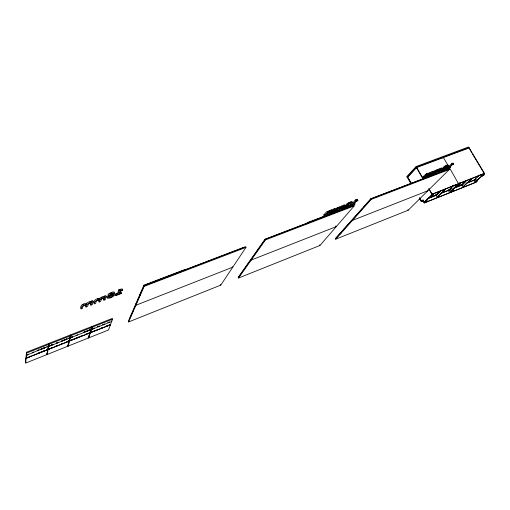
<?xml version="1.0" encoding="UTF-8"?>
<svg xmlns="http://www.w3.org/2000/svg" width="510" height="510" viewBox="0 0 510 510"><rect width="100%" height="100%" fill="white"/><g stroke="black" fill="none" stroke-linecap="round" stroke-linejoin="round"><path stroke-width="0.76" d="M26.456 352.257L26.577 355.113L26.456 352.257L48.316 343.644L48.641 344.397L26.775 353.022M47.66 349.439L46.85 354.609L25.806 363.018L26.22 354.756L26.456 355.419L28.662 354.214M26.494 355.075L26.284 358.116L47.73 349.605L48.24 346.66L46.729 347.068M48.169 346.494L48.112 346.851L47.934 346.437M48.208 346.29L26.565 355.24M48.265 346.532L48.769 343.466L70.119 335.057L70.444 335.797L69.902 337.977L48.692 346.488L48.169 349.426L69.124 341.107L69.87 338.104L68.34 338.519M48.112 349.184L49.546 348.687M48.654 346.118L50.101 345.614M69.054 340.941L67.855 346.214L47.283 354.437L48.08 349.388L49.521 348.814M48.769 343.466L49.094 344.218L48.711 346.36L48.393 345.608M68.761 341.024L68.933 341.426M68.136 344.658L69.143 340.61M70.201 336.339L70.565 334.879L91.424 326.661L91.743 327.394L91.048 329.613L70.31 337.932L69.558 340.935L90.04 332.8L91.003 329.747L86.496 331.334M69.487 340.769L72.433 339.532M70.31 337.932L70.112 337.148M88.466 333.349L89.996 332.928L88.396 338.009L68.283 346.048L69.526 341.062L69.194 340.852M70.342 337.805L70.884 335.625L70.565 334.879M90.869 305.152L91.494 302.997L88.555 303.903L87.459 306.459L86.011 307.007C88.695 302.934 81.555 305.617 82.582 308.32L81.135 308.875C81.071 305.764 84.45 304.597 86.974 304.438L89.371 303.074L91.615 302.583L91.207 301.13L92.654 300.581L93.158 301.703L92.304 304.604L90.869 305.152L90.372 304.036L90.786 302.596M85.865 304.623L85.514 305.885L86.011 307.007M91.615 302.583L91.207 301.13M103.912 300.167L104.626 297.993L101.732 298.879L100.546 301.455L99.125 301.996C101.968 297.891 94.803 300.594 95.746 303.291L94.312 303.839C94.369 300.779 97.633 299.542 100.183 299.408L102.567 298.05L104.76 297.572L104.365 296.131L105.787 295.59L106.297 296.705L105.328 299.631L103.912 300.167L103.409 299.064M99.023 299.606L98.628 300.887L99.125 301.996M90.959 328.147L91.424 326.661M89.926 332.769L88.504 337.135L88.81 337.843L108.49 329.976L110.434 324.813L108.936 325.221M91.851 326.489L91.15 328.714L91.475 329.441L92.176 327.222L91.851 326.489L112.238 318.457L112.563 319.177L111.709 321.434L91.43 329.575L90.461 332.635L110.485 324.679L111.588 321.415L111.448 321.791M90.238 332.966L91.781 332.036M90.461 332.635C89.709 331.927 90.914 328.045 91.245 329.785L94.248 328.268M88.81 337.843L90.353 332.603M104.76 297.572L104.365 296.131M119.633 292.53L120.966 292.026L121.316 293.518L115.936 295.57L115.579 294.072L117.542 293.327L118.836 289.756L119.997 289.317L120.736 290.655L122.591 290.107L122.088 289.004L119.997 289.317M115.936 295.57L115.579 294.072M116.082 295.175L118.046 294.423L119.34 290.866L118.836 289.756M120.813 292.421L120.966 292.026M121.947 289.368L122.088 289.004M122.591 290.107L120.443 291.242L119.468 293.881L121.463 293.116M111.467 320.86L111.709 321.434M110.364 324.653L110.23 325.023L110.052 324.628M143.858 285.205L144.094 285.708L185.563 269.841L185.328 269.35L143.858 285.205L135.622 304.387L135.96 305.108L144.12 286.384L245.986 247.363L245.629 246.655L143.769 285.619L144.12 286.384M130.005 318.1L133.429 310.233M134.047 308.799L134.984 306.657M143.157 287.876L136.106 304.075L135.883 303.59M135.896 305.254L135.558 304.527L128.303 321.249L128.622 321.938L135.896 305.254L232.751 267.183L245.986 247.363M357.892 200.564L356.617 200.908L356.178 199.671L357.382 199.633L357.892 200.564L356.025 201.546L353.494 204.484L355.011 203.911L354.501 202.986L353.487 203.369M114.24 292.587L114.106 291.886A3.538 0.899 -24.3 0 0 112.735 292.071C111.582 292.415 106.424 294.142 108.413 295.188M128.622 321.938L220.779 285.109L232.643 267.336L232.311 266.666M265.072 239.209L250.965 259.252L251.302 259.915L265.436 239.91L354.214 205.906L353.851 205.249L265.072 239.209L265.436 239.91M238.635 277.108L251.111 259.418M251.443 258.952L264.888 239.872M251.194 260.068L250.856 259.405L238.189 277.389L238.501 278.026L251.194 260.068L336.281 226.618L354.214 205.906M453.76 164.086L452.695 164.36L452.357 163.168L452.179 163.493L453.25 163.219L453.76 164.086L452 165.004L448.985 168.013L450.317 167.503L449.814 166.642M306.516 223.762L307.428 222.589L322.709 216.75L322.734 217.273M306.854 223.903L307.887 222.959M328.752 211.994L327.445 213.601L327.956 214.544C333.145 209.591 325.648 213.288 325.367 215.532L324.277 215.953L323.767 215.003L326.432 211.981L332.545 209.368L333.489 209.304L334.005 210.248L335.395 209.47L334.879 208.526L333.489 209.304M324.277 215.953L327.7 212.44L334.005 210.248M335.395 209.47L332.692 212.734L331.615 213.148L331.105 212.205L332.603 210.381M333.98 209.616L334.879 208.526M331.615 213.148L333.617 210.719L331.576 211.312L329.039 214.13L327.956 214.544M334.209 212.154L337.69 208.641L345.289 205.702L344.773 204.765L336.421 208.182L333.699 211.216L334.209 212.154L335.293 211.739C335.612 209.502 343.115 205.791 337.843 210.764L337.333 209.827L339.125 207.678M345.289 205.702L342.529 208.979L341.458 209.387L340.948 208.45L342.178 206.983M341.458 209.387L343.51 206.945L341.502 207.532L338.914 210.356L337.843 210.764M347.253 205.364L346.099 204.873L346.991 203.592L351.906 201.424L352.423 202.355L348.827 203.668L346.628 205.53L346.794 205.995L348.375 206.403L343.81 208.488L349.006 206.499L349.528 205.893L349.018 204.963L347.488 204.491M355.011 203.911L350.555 205.906L350.045 204.982L351.906 203.968L355.304 200.003L356.178 199.671M352.423 202.355C351.269 203.318 345.295 204.899 349.528 205.893M350.555 205.906L352.416 204.899L355.821 200.94L356.694 200.602M354.118 203.426L354.501 202.986M357.032 200.035L357.382 199.633M238.501 278.026L319.961 245.476L336.141 226.778L335.803 226.153M370.878 198.734L352.302 219.593L352.639 220.212L371.242 199.384L449.297 169.479L448.94 168.874L370.878 198.734L371.242 199.384M335.816 238.329L352.34 219.791M352.773 219.306L362.176 208.749M363.222 207.583L371.057 198.785L448.449 169.173M447.786 165.584L448.099 165.055A2.869 0.606 -30.1 0 0 447.531 164.998C446.269 165.393 442.731 166.744 443.419 167.886L443.91 168.772C435.642 175.083 448.896 167.554 448.609 165.922A2.869 0.599 -30.1 0 0 448.048 165.865C446.779 166.266 443.247 167.612 443.929 168.753M340.151 234.096L341.694 232.362M352.499 220.371L352.161 219.753L335.376 238.597L335.695 239.19L352.499 220.371L427.852 190.74L449.297 169.479M484.5 173.425L431.925 194.316L484.5 173.425L468.594 146.982L416.128 166.534L406.693 176.709L407.037 177.314L416.485 167.146L468.951 147.575M407.662 177.225L416.702 167.516L469.162 147.925L471.801 152.853M410.25 181.84L410.142 182.242L407.267 177.231L407.535 176.944L411.187 183.3M427.45 174.414L424.084 177.805L423.121 178.175L422.618 177.302C423.925 176.211 427.539 171.162 429.324 174.012L433.812 171.998L433.302 171.118L428.814 173.132M423.121 178.175L426.66 174.841L429.324 174.012M443.394 157.545L442.712 157.934M425.85 176.065L426.36 176.938C430.867 173.712 427.711 173.891 425.952 175.88M430.536 173.336L429.076 174.834L429.579 175.708L430.536 175.344L433.812 171.998M429.579 175.708L432.021 173.215C429.477 173.043 428.559 176.377 426.36 176.938M431.364 173.961L431.868 174.834L435.814 171.271L442.521 168.683L442.011 167.809C439.263 169.25 435.942 169.467 433.519 171.762M436.184 171.092L432.818 174.471L431.868 174.834M434.565 172.743L435.068 173.61C439.582 170.404 436.509 170.538 434.718 172.539M439.722 169.524L436.018 173.247L435.068 173.61M437.746 171.526L438.256 172.393L440.729 169.894L439.269 170.232L437.924 171.315M442.521 168.683L439.199 172.029L438.256 172.393M443.4 167.898L441.972 168.721M445.765 168.466L446.269 169.326L446.728 168.874L446.218 168.013L447.525 167.516L452.357 163.168M446.728 168.874L448.035 168.376L452.867 164.035M452.835 163.633L453.25 163.219M450.317 167.503L446.269 169.326M335.695 239.19L408.217 210.209L427.686 190.906L427.348 190.326M419.322 198.218L421.26 201.603L422.873 200.009L424.282 202.961L423.09 200.373M422.019 201.144L423.185 199.996M425.748 200.863L432.525 194.272L424.116 202.158L424.613 201.96M424.932 201.654L425.021 202.374L427.201 201.01L426.545 199.869M431.301 195.458L431.396 196.191L433.615 194.794L432.945 193.641M427.201 201.01L425.021 202.374M433.615 194.794L431.396 196.191M435.687 195.043L437.376 193.417M440.863 190.632L435.922 195.387L435.706 195.024M436.413 195.196L440.812 190.963M437.14 196.968L445.708 189.057L437.631 196.777L437.14 196.968L435.903 194.839M451.375 187.227L453.549 185.168M449.202 189.484L448.303 190.332L449.61 192.57L451.783 191.212L450.215 189.083L449.202 189.484L450.515 191.722L449.61 192.57M448.717 190.306L453.76 185.538M449.31 189.93L450.215 189.083M450.247 189.395L451.369 188.33M450.279 189.548L451.184 188.694M451.038 190.836L456.526 185.678M458.573 183.778L449.469 167.828M450.974 191.161L456.469 185.997M457.566 184.964L458.662 183.931M452.523 188.853L453.505 190.523L451.337 191.881L450.98 191.275L459.153 183.74L458.171 184.129M455.239 184.645L456.24 186.341L458.452 184.958L457.833 184.448M451.337 191.881L453.505 190.523M457.878 184.939L457.98 185.653L460.198 184.269L459.198 182.574M460.198 184.269L457.98 185.653M461.563 184.767L465.885 180.738M461.773 185.124L466.918 180.336M462.251 184.939L465.107 182.274M462.997 186.666L471.877 178.71L463.469 186.475L462.997 186.666L461.76 184.582M476.825 177.193L479.151 175.058M474.702 179.367L473.764 180.228L475.071 182.414L477.239 181.069L475.683 178.978L474.702 179.367L476.015 181.56L475.071 182.414M474.128 180.215L479.368 175.415M475.683 178.978L474.746 179.839L466.095 183.3M330.442 210.872L330.837 210.515M476.493 180.706L482.192 175.51M476.391 181.037L482.097 175.842M483.238 174.802L484.379 173.77L472.591 154.167M480.962 174.484L481.956 176.148L484.162 174.777L483.55 174.273M481.956 176.148L484.162 174.777M336.721 208.488L337.339 207.972M112.276 294.99L108.675 296.622M444.376 168.434L444.847 168.026M81.135 308.875L80.637 307.747C80.561 304.636 83.946 303.463 86.47 303.31L88.867 301.945L91.111 301.455M94.312 303.839L93.814 302.723C93.859 299.663 97.13 298.42 99.68 298.286L102.064 296.935L104.257 296.457M425.888 174.56L427.042 173.789M434.66 171.226L435.31 170.716M437.867 170.002L438.759 169.358M82.932 304.801L83.417 304.483M327.146 211.924L327.618 211.624M347.922 203.382L348.426 203.031M444.669 166.579L446.282 165.693M444.089 168.644L442.801 169.377M108.158 295.602L106.762 296.833L107.527 297.279M442.553 168.683L443.579 168.09M112.194 293.467L110.931 294.155M331.06 210.362L331.596 210.082M445.491 166.821L445.931 166.572M109.822 293.607L110.472 293.244M430.026 172.68L430.593 172.431M435.553 170.582L436.394 170.238M337.588 207.831L338.538 207.449M101.503 297.604L101.841 297.445M348.999 202.725L349.611 202.464M341.515 206.308L341.853 206.174M424.467 202.776L476.174 182.147L424.282 202.961M26.214 357.95L27.693 357.363M29.172 356.777L30.657 356.114M37.306 353.545L44.714 350.536M50.994 348.113L52.453 347.463M56.049 346.105L57.509 345.455M61.104 344.097L62.571 343.447M66.886 341.802L69.073 340.865M73.88 339.029L79.018 336.919M80.484 336.339L81.944 335.758M85.578 334.381L87.07 333.725M88.504 333.221L90.04 332.8M90.391 332.469L91.825 331.902M93.253 331.334L94.707 330.69M101.12 328.211L102.58 327.567M106.125 326.228L107.584 325.578M108.987 325.093L110.415 324.526M427.469 198.632L436.974 194.865M440.627 193.411L449.399 189.93M453.753 188.203L462.462 184.741M27.68 357.484L26.169 358.415L25.933 357.759L25.5 362.278L25.806 363.018M29.159 356.898L30.638 356.311M34.329 354.845L35.808 354.259M37.287 353.672L44.676 350.74M46.155 350.147L47.634 349.56L47.577 349.911L47.398 349.503M50.968 348.241L52.409 347.667M56.023 346.233L57.471 345.659M66.855 341.929L69.022 341.069M73.842 339.156L78.961 337.123M96.071 330.333L97.499 329.766M101.076 328.344L102.504 327.777M106.08 326.355L107.508 325.788M427.82 198.607L436.05 195.336M441.896 193.016L449.202 190.115M455.009 187.814L462.991 184.639M467.842 182.714L474.6 180.03M26.271 358.237L47.704 349.726M48.15 349.554L69.092 341.235M69.526 341.062L89.996 332.928M90.423 332.762L110.434 324.813M423.115 200.666L421.515 201.342L419.539 197.893M421.26 201.603L423.459 200.73M425.799 200.806L425.888 201.533M452.14 190.326L452.242 191.033M450.426 191.677L450.91 191.486M450.515 191.722L451.783 191.212M476.015 181.56L477.239 181.069M27.954 354.297L26.501 354.947L27.948 354.373M37.358 350.58L38.805 350.013M40.252 349.439L45.313 347.438M51.58 344.958L53.04 344.384M58.159 342.357L56.693 342.937L58.14 342.433M61.812 340.916L66.925 338.889M68.391 338.315L69.851 337.735M70.291 337.563L71.77 336.976M83.602 332.297L85.081 331.71M86.56 331.124L90.997 329.371M92.151 328.918L94.318 328.058M97.933 326.63L99.38 326.056M102.994 324.628L104.442 324.054M108.056 322.626L109.503 322.052M483.907 173.955L484.379 173.77M32.289 352.659L33.736 352.085M37.351 350.657L38.792 350.083M40.239 349.516L45.301 347.514M51.567 345.034L53.027 344.46M61.793 340.992L66.906 338.965M68.372 338.391L69.832 337.811M70.272 337.639L72.49 336.759M83.576 332.373L85.055 331.787M86.534 331.207L91.048 329.613M92.125 328.995L94.293 328.14M97.907 326.706L99.354 326.139M102.969 324.711L104.41 324.137M108.024 322.709L109.471 322.135M32.27 352.786L33.717 352.212M37.332 350.784L38.779 350.211M40.22 349.643L45.282 347.642M50.082 345.742L48.692 346.488M51.542 345.162L53.002 344.588M56.655 343.141L58.114 342.567M61.767 341.12L66.88 339.099M72.452 336.893L70.144 338.136L69.966 337.722M76.149 335.433L77.628 334.847M83.538 332.507L85.017 331.921M97.863 326.84L99.31 326.272M102.918 324.844L104.365 324.271M432.193 194.59L432.289 195.317M458.815 184.059L458.917 184.773M458.452 184.958L457.17 185.468L456.501 184.333M49.094 344.218L70.444 335.797M70.884 335.625L91.743 327.394M92.176 327.222L112.563 319.177M115.439 294.474L117.453 293.703M323.767 215.003L324.857 214.589M331.105 212.205L332.182 211.797M340.948 208.45L342.019 208.042M345.525 206.703L347.01 206.136M350.045 204.982L351.403 204.465M422.618 177.302L423.574 176.932M307.772 222.73L307.428 222.589M144.139 285.613L244.379 247.261M265.34 239.241L353.353 205.562M119.34 290.866L120.507 290.426M91.711 302.258L93.158 301.703M104.869 297.247L106.297 296.705M347.176 205.74L343.721 207.054L344.231 207.991M97.442 299.102L98.366 298.834M111.288 292.899L112.021 292.651M328.249 211.344L328.574 211.236M427.348 173.661L428.285 173.566M441.985 169.664L442.495 169.505M350.192 202.266L351.052 202.087M89.582 302.118L90.066 301.996M102.746 297.113L103.218 296.998M439.607 169.02L440.219 169.027M482.256 174.159L483.193 175.657M475.945 181.337L476.295 181.923M451.586 163.461L452.096 164.328M443.184 157.188L448.252 165.769M447.525 167.516L448.035 168.376M457.158 185.219L457.521 185.831M441.061 168.166L441.571 169.04M440.691 168.542L441.201 169.416M450.521 191.46L450.878 192.066M437.561 169.804L438.071 170.678M432.34 171.481L432.856 172.361M431.976 171.857L432.486 172.737M416.128 166.534L423.421 179.118M428.955 188.668L432.117 194.125M416.511 167.72L423.268 179.38M428.763 188.859L432.015 194.469M427.514 190.16L427.852 190.74M419.596 197.944L421.54 201.329M407.452 176.862L411.226 183.428M407.898 209.655L408.217 210.209M355.304 200.003L355.821 200.94M353.143 205.638L353.111 205.122L338.411 210.745L338.857 211.108M351.906 203.968L352.416 204.899M350.421 204.535L350.931 205.466M343.695 205.173L344.212 206.11M343.389 205.536L343.906 206.48M339.87 206.952L340.38 207.895M338.085 211.401L338.06 210.879L323.072 216.61L323.525 216.973M333.789 208.934L334.305 209.884M329.925 210.732L330.442 211.682M335.943 225.994L336.281 226.618M69.583 337.237L69.902 337.977M69.315 340.342L69.985 337.671M319.642 244.876L319.961 245.476M47.857 348.687L48.169 349.426M220.46 284.465L220.779 285.109M139.791 294.589L140.02 295.08M139.721 294.742L139.95 295.233M117.542 293.327L118.046 294.423M99.68 298.286L100.183 299.408M86.47 303.31L86.974 304.438M90.818 329.957L90.589 329.313M89.639 332.737L89.811 333.132M88.083 337.301L88.396 338.009M69.532 337.9L69.711 338.308M69.334 340.291L69.558 340.935M67.97 345.327L68.283 346.048M67.543 345.5L67.855 346.214M46.977 353.71L47.283 354.437M46.544 353.883L46.85 354.609M113.054 295.488C109.854 299.765 105.787 296.539 113.054 295.488M107.266 297.942C109.21 299.051 112.965 296.922 114.533 295.182L114.259 294.774C111.008 295.354 116.044 293.881 114.61 292.995A3.538 0.899 -24.3 0 0 113.239 293.186L108.904 295.15L108.209 296.138L109.593 296.195L107.266 297.942M109.669 295.36L110.523 295.724L112.697 294.576A1.766 0.446 -24.3 0 0 113.456 293.887L111.792 294.009L109.669 295.36M445.683 168.421C442.399 172.042 440.372 169.875 445.683 168.421M444.605 168C446.76 168.478 449.437 164.392 444.605 168"/></g></svg>
